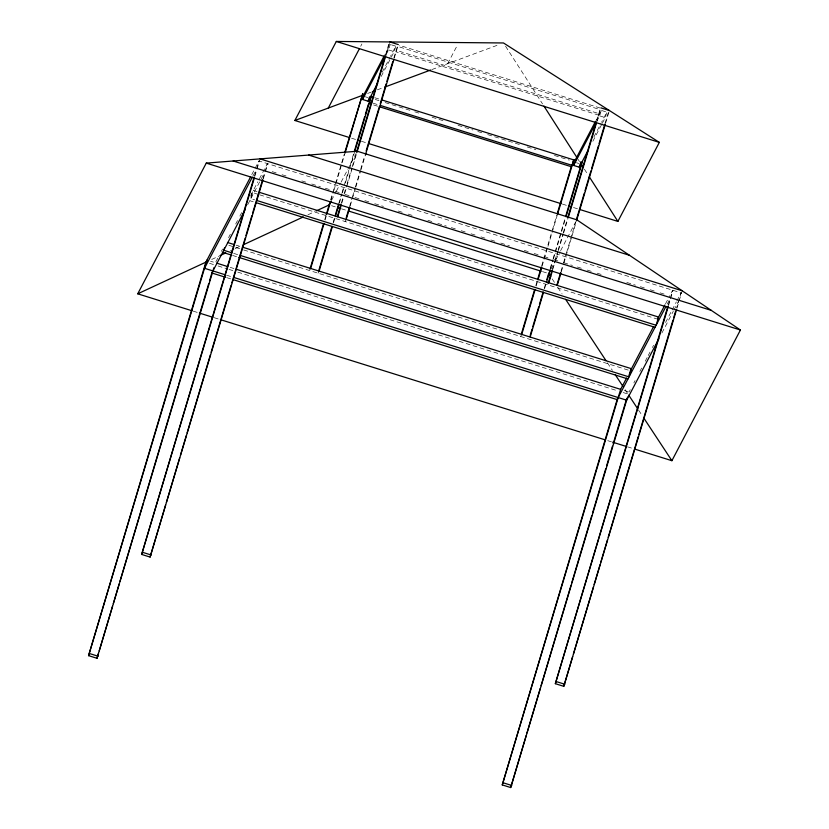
<?xml version="1.0" encoding="UTF-8"?>
<svg xmlns="http://www.w3.org/2000/svg" width="829" height="829" viewBox="0 0 829 829"><rect width="100%" height="100%" fill="white"/><g stroke="black" fill="none" stroke-linecap="round" stroke-linejoin="round"><path stroke-width="0.62" stroke-dasharray="4.14 3.11" d="M254.513 175.841L258.959 160.95L681.096 292.844L676.651 307.735M254.855 176.256L256.71 170.049M257.073 168.815L259.664 160.121M262.959 178.484L264.441 173.52M264.948 171.779L267.394 163.582L258.43 180.681M263.301 178.898L265.145 172.691M265.518 171.448L267.777 163.862M324.73 219.675L325.838 215.954M330.647 199.83L335.082 184.95M335.455 183.706L344.336 153.935M325.082 220.089L326.553 215.125M330.989 200.245L333.579 191.561M333.952 190.328L344.677 154.349M333.175 222.317L334.657 217.353M338.719 203.706L341.683 193.789M342.045 192.546L348.708 170.225M350.18 165.261L353.879 152.857M333.517 222.732L334.999 217.768M339.434 202.887L342.025 194.204M342.398 192.96L343.869 187.996M345.351 183.043L354.221 153.272M341.465 202.763L343.683 195.323M344.056 194.079L346.636 185.395M347.009 184.152L351.817 168.028M352.19 166.795L356.252 153.147M385.464 55.17L388.791 43.999L397.236 46.642M341.807 203.178L343.289 198.214M344.771 193.25L356.594 153.562M386.179 54.341L389.506 43.181M386.21 54.413L388.573 49.906L390.2 44.445L384.884 54.579M381.195 76.455L394.2 51.667L395.827 46.196L390.511 56.341M349.537 206.639L352.128 197.955M352.491 196.722L355.081 188.038M355.454 186.794L360.263 170.67M360.625 169.427L364.698 155.79M393.91 57.802L397.412 46.3L600.041 109.604L596.901 119.873M350.252 205.81L355.423 188.452M355.796 187.209L360.605 171.085M360.978 169.841L365.413 154.961M394.252 58.217L398.314 44.579M535.803 285.622L537.285 280.658M541.72 265.777L552.073 231.053M552.446 229.809L556.881 214.929M536.145 286.036L537.627 281.072M542.062 266.192L547.606 247.591M547.979 246.348L557.223 215.343M544.249 288.264L545.358 284.544M550.166 268.42L552.746 259.736M553.119 258.493L565.326 217.561M544.591 288.679L546.073 283.715M550.508 268.834L553.098 260.151M553.461 258.907L561.233 232.866M561.596 231.623L565.668 217.975M552.166 269.953L554.756 261.27M555.119 260.026L557.71 251.342M558.083 250.109L562.891 233.985M563.254 232.742L567.326 219.094M552.881 269.124L558.052 251.757M558.425 250.524L563.233 234.4M563.606 233.156L568.041 218.276M596.88 121.531L600.766 108.226L399.371 45.305M596.683 121.49L599.636 115.853L601.274 110.392L595.947 120.526M602.31 123.252L605.274 117.614L606.901 112.153L601.585 122.288M560.974 271.342L563.192 263.902M563.565 262.669L566.155 253.985M566.528 252.741L575.772 221.737M604.973 123.749L608.31 112.589L599.864 109.946M561.326 271.757L563.544 264.316M563.907 263.083L571.678 237.032M572.041 235.788L576.114 222.151M605.688 122.93L609.014 111.76M668.215 305.103L672.651 290.202L669.065 297.041M668.557 305.518L673.034 290.482M676.992 308.16L678.847 301.953M679.22 300.709L681.811 292.015M251.778 174.629L258.959 160.95M252.928 175.986L255.912 170.287M217.789 258.182L215.395 262.741L210.566 261.228M221.374 251.342L222.566 249.063M228.545 237.664L230.338 234.244M235.716 223.985L237.508 220.576M239.902 216.017L241.695 212.597M250.659 195.499L257.829 181.82M247.622 204.836L264.358 172.919M360.698 46.269L361.89 43.978M382.242 72.113L389.92 57.47M331.517 200.38L335.714 192.38M336.315 191.23L340.512 183.24M341.113 182.09L356.097 153.52M318.015 273.166L319.103 271.104M345.102 221.519L346.18 219.457M447.65 63.709L457.577 44.787M593.896 136.94L600.994 123.417M592.859 141.272L601.719 124.371M551.036 268.959L555.233 260.959M555.834 259.819L560.021 251.819M560.622 250.679L575.606 222.11M520.643 336.481L521.731 334.408M665.48 303.88L668.464 298.181M667.221 304.098L669.614 299.538M623.19 392.552L628.009 394.065L630.289 389.723M633.874 382.884L635.066 380.604M639.853 371.485L641.646 368.066M645.231 361.226L647.625 356.667M648.216 355.527L650.009 352.107M652.402 347.548L653.604 345.268M665.552 322.471L671.531 311.082M672.132 309.942L676.309 301.963M676.91 300.823L681.096 292.844M661.915 332.957L673.272 311.3M673.873 310.16L678.65 301.041M211.706 259.456L218.752 256.192M230.493 250.741L234.016 249.104M235.187 248.555L239.882 246.379M307.984 214.763L315.03 211.488M367.63 93.449L371.268 92.092M377.34 89.843L383.402 87.584M431.909 69.553L498.623 44.766M388.573 49.906L394.2 51.667M599.636 115.853L605.274 117.614M374.76 97.718L379.703 99.262M375.278 99.48L378.977 100.641M385.153 102.568L409.868 110.288M414.811 111.832L419.754 113.376M432.106 117.241L445.701 121.49M458.054 125.345L472.882 129.977M477.825 131.521L482.768 133.065M487.711 134.609L522.301 145.417M527.244 146.961L535.897 149.666M554.425 155.458L569.254 160.09M365.33 96.775L367.744 97.532M576.393 162.722L578.808 163.479M373.133 103.19L378.076 104.734M373.641 104.951L378.584 106.495M351.579 138.205L356.511 139.749M361.444 141.282L366.366 142.826M562.404 204.079L567.337 205.613M573.502 207.54L578.435 209.084M272.213 171.644L277.155 173.188M282.098 174.732L287.041 176.276M301.87 180.909L306.813 182.453M311.756 183.997L320.398 186.701M325.341 188.245L330.284 189.789M335.227 191.333L340.17 192.877M345.113 194.421L350.056 195.965M354.999 197.509L359.941 199.053M364.874 200.597L369.817 202.141M374.76 203.685L383.412 206.39M398.241 211.022L403.184 212.566M408.127 214.11L413.06 215.654M427.888 220.286L432.831 221.83M437.774 223.374L446.427 226.079M451.37 227.623L456.313 229.167M461.245 230.711L466.188 232.255M471.131 233.799L476.074 235.343M481.017 236.887L485.96 238.431M490.903 239.975L495.846 241.519M500.789 243.063L509.431 245.767M524.26 250.399L529.203 251.943M534.145 253.487L539.088 255.031M544.031 256.575L548.974 258.12M553.917 259.664L558.86 261.208M563.803 262.752L572.445 265.456M577.388 267L582.331 268.544M587.274 270.088L592.217 271.632M597.16 273.176L602.103 274.72M626.807 282.44L635.46 285.145M640.402 286.689L645.345 288.233M650.288 289.777L655.231 291.321M660.174 292.865L665.117 294.409M331.59 205.716L335.289 206.877M341.455 208.804L346.387 210.338M542.467 271.611L547.399 273.145M257.021 191.603L253.311 190.442L250.866 198.639L254.576 199.799M258.41 194.432L252.234 192.504L249.788 200.701L253.487 201.861M259.643 194.825L657.48 319.124M236.11 245.166L239.819 246.327M228.856 245.311L242.441 249.55M243.674 249.943L629.17 370.387M233.674 253.373L238.607 254.917M232.586 255.436L237.529 256.98M230.224 267.373L233.933 268.534M624.268 390.49L629.097 392.003M209.488 263.301L214.317 264.803M218.017 265.964L227.902 269.052M229.136 269.435L232.845 270.596M237.788 272.14L618.33 391.039M226.545 275.187L232.721 277.114M226.69 277.632L231.633 279.176M193.24 311.144L198.172 312.688M214.214 317.704L219.146 319.248M607.74 440.655L611.439 441.816M627.48 446.821L633.646 448.748M552.176 278.907L555.015 283.217M557.844 287.518L562.093 293.974M607.429 362.812L612.393 370.345M625.139 389.703L627.978 394.013M638.599 410.148L642.143 415.526M505.566 46.227L542.539 103.905M578.114 159.396L579.512 161.572M584.393 169.189L587.885 174.629M396.511 50.382L395.785 51.761L598.414 115.076L599.139 113.697L396.511 50.382"/><path stroke-width="1.24" d="M213.913 267.705L97.014 658.288L88.568 655.656L205.872 262.171L250.586 176.909M88.568 655.656L206.949 260.099M97.014 658.288L98.485 653.325M99.231 650.848L112.547 606.154M113.293 603.678L119.21 583.813M119.956 581.336L143.262 503.13M144.008 500.654L163.987 433.619M164.722 431.142L178.048 386.449M178.784 383.972L184.712 364.107M185.447 361.631L208.763 283.425M209.499 280.938L212.089 272.254M224.483 247.944L223.789 250.285L231.198 252.596M262.928 180.142L150.09 557.067L141.655 554.435L254.14 177.085M141.655 554.435L254.482 177.499M150.09 557.067L165.634 504.934M166.38 502.457L179.696 457.774M180.432 455.287L186.359 435.422M187.095 432.945L210.411 354.739M211.146 352.263L231.136 285.228M231.871 282.751L245.197 238.058M245.933 235.581L251.85 215.716M252.596 213.24L262.586 179.717M309.942 269.29L323.621 223.395M326.212 214.711L329.538 203.551M344.698 152.702L362.791 93.584L345.04 153.116M310.657 268.461L323.973 223.809M326.927 213.892L330.626 201.488M377.651 83.211L368.2 101.242L362.574 99.48L364.2 94.019L384.293 55.709M368.2 101.242L369.506 96.869M318.761 270.689L327.258 242.161M328.004 239.674L331.693 227.27M335.393 214.877L338.356 204.95M354.252 151.614L364.605 116.889M365.34 114.412L368.304 104.485M319.103 271.104L332.408 226.452M335.372 216.524L339.071 204.121M354.594 152.028L371.237 96.216M337.393 216.4L341.092 203.996M356.625 151.904L385.091 56.403M337.745 216.815L341.071 205.654M356.967 152.318L385.806 55.584M346.211 217.799L349.164 207.882M366.18 150.826L379.485 106.174M380.231 103.698L386.138 83.853M386.884 81.366L392.801 61.522M346.18 219.457L349.879 207.053M365.413 154.961L393.879 59.46M521.379 333.994L534.695 289.342M537.648 279.425L541.347 267.021M557.254 213.685L571.668 165.313M379.827 106.879L571.326 166.712L572.051 165.334L573.678 159.873L382.169 100.04M521.731 334.408L535.037 289.756M538 279.839L541.689 267.435M557.596 214.1L573.865 159.531L576.279 160.277M588.134 150.287L579.264 167.189L573.637 165.437L575.274 159.966L595.357 121.656M579.264 167.189L580.901 161.728M530.197 335.393L532.042 329.196M532.788 326.709L538.705 306.865M539.441 304.388L543.14 291.984M546.839 279.58L548.684 273.373M565.689 216.328L581.222 164.235M530.166 337.051L543.482 292.399M546.435 282.471L550.135 270.067M566.031 216.742L582.3 162.163M548.093 283.591L551.793 271.187M567.699 217.861L596.165 122.35M548.808 282.772L552.508 270.368M568.404 217.032L596.507 122.765M556.912 284.989L560.611 272.586M576.507 219.25L584.269 193.209M585.015 190.722L590.932 170.878M591.668 168.401L598.32 146.08M599.066 143.593L604.61 124.992M557.254 285.404L560.953 273M576.476 220.908L605.325 124.163M627.615 396.967L510.705 787.55L502.26 784.908L617.346 398.873M502.26 784.908L620.652 389.361L626.631 377.962M629.004 375.454L630.05 371.941M510.705 787.55L526.249 735.416M526.985 732.929L540.311 688.246M541.047 685.77L571.026 585.222M571.761 582.735L591.751 515.711M592.486 513.224L605.802 468.54M606.548 466.053L612.465 446.199M613.211 443.712L626.527 399.029M676.63 309.393L563.793 686.329L555.347 683.687L667.842 306.347M555.347 683.687L668.184 306.761M563.793 686.329L572.673 656.537M573.409 654.06L593.398 587.025M594.134 584.549L600.051 564.684M600.797 562.197L607.46 539.855M608.196 537.379L638.164 436.831M638.91 434.344L658.889 367.32M659.635 364.833L672.951 320.149M673.697 317.673L675.542 311.466M192.007 310.761L137.728 293.808L206.266 163.106L357.289 151.241L576.808 219.82L740.432 330.004L671.894 460.696L634.879 449.142M252.327 177.126L204.504 268.295L225.312 274.803M245.229 209.395L211.872 273L225.457 277.249M349.113 137.438L294.865 120.485L336.315 41.45L503.472 42.963L659.335 142.381L617.885 221.416L579.668 209.468M328.284 108.06L359.496 48.559M362.574 99.48L385.029 56.673M330.926 201.52L329.123 204.95L316.212 210.939M573.637 165.437L596.092 122.619M549.233 272.389L550.435 270.109M630.216 371.123L653.521 326.678M657.708 318.699L664.879 305.02M666.019 306.378L617.128 399.619L232.876 279.57M658.931 338.647L626.651 400.2L233.954 277.497M137.728 293.808L207.001 261.643M219.923 255.643L225.789 252.918M243.405 244.742L303.29 216.939M294.865 120.485L362.781 95.242M372.48 91.646L374.905 90.744M384.615 87.138L430.697 70.009M389.879 41.937L398.314 44.579M600.942 107.884L609.388 110.526M336.315 41.45L659.335 142.381M373.527 97.335L371.05 96.558L369.423 102.029L371.9 102.796M380.542 105.501L572.051 165.334M368.698 103.407L371.174 104.174M357.745 140.132L360.211 140.899M368.832 143.593L561.171 203.696M568.57 206.006L571.036 206.773M308.668 155.064L629.491 255.301M260.037 158.878L682.174 290.782M233.156 160.992L711.303 310.388M206.266 163.106L740.432 330.004M337.755 207.644L340.222 208.411M348.854 211.115L541.233 271.218M259.487 192.369L658.568 317.061L656.122 325.258L257.042 200.566M255.964 202.628L655.045 327.32M227.467 242.472L233.643 244.4M242.296 247.104L631.48 368.708L629.045 376.905L239.85 255.301M222.7 252.348L231.353 255.052M238.762 257.363L627.957 378.967M216.628 263.125L227.747 266.596M236.4 269.301L620.652 389.361M199.406 313.072L212.98 317.32M220.379 319.631L605.274 439.888M612.672 442.199L626.247 446.437M142.733 552.363L151.179 555.005M556.435 681.625L564.87 684.267M89.646 653.584L98.091 656.226M503.348 782.845L511.794 785.488M548.632 273.529L550.767 276.762M565.637 299.352L606.009 360.667M615.222 374.646L623.014 386.48M628.683 395.081L637.895 409.07M643.553 417.671L671.894 460.696M543.938 106.081L577.419 158.308M581.606 164.836L583.005 167.012M589.284 176.805L617.885 221.416"/></g></svg>
